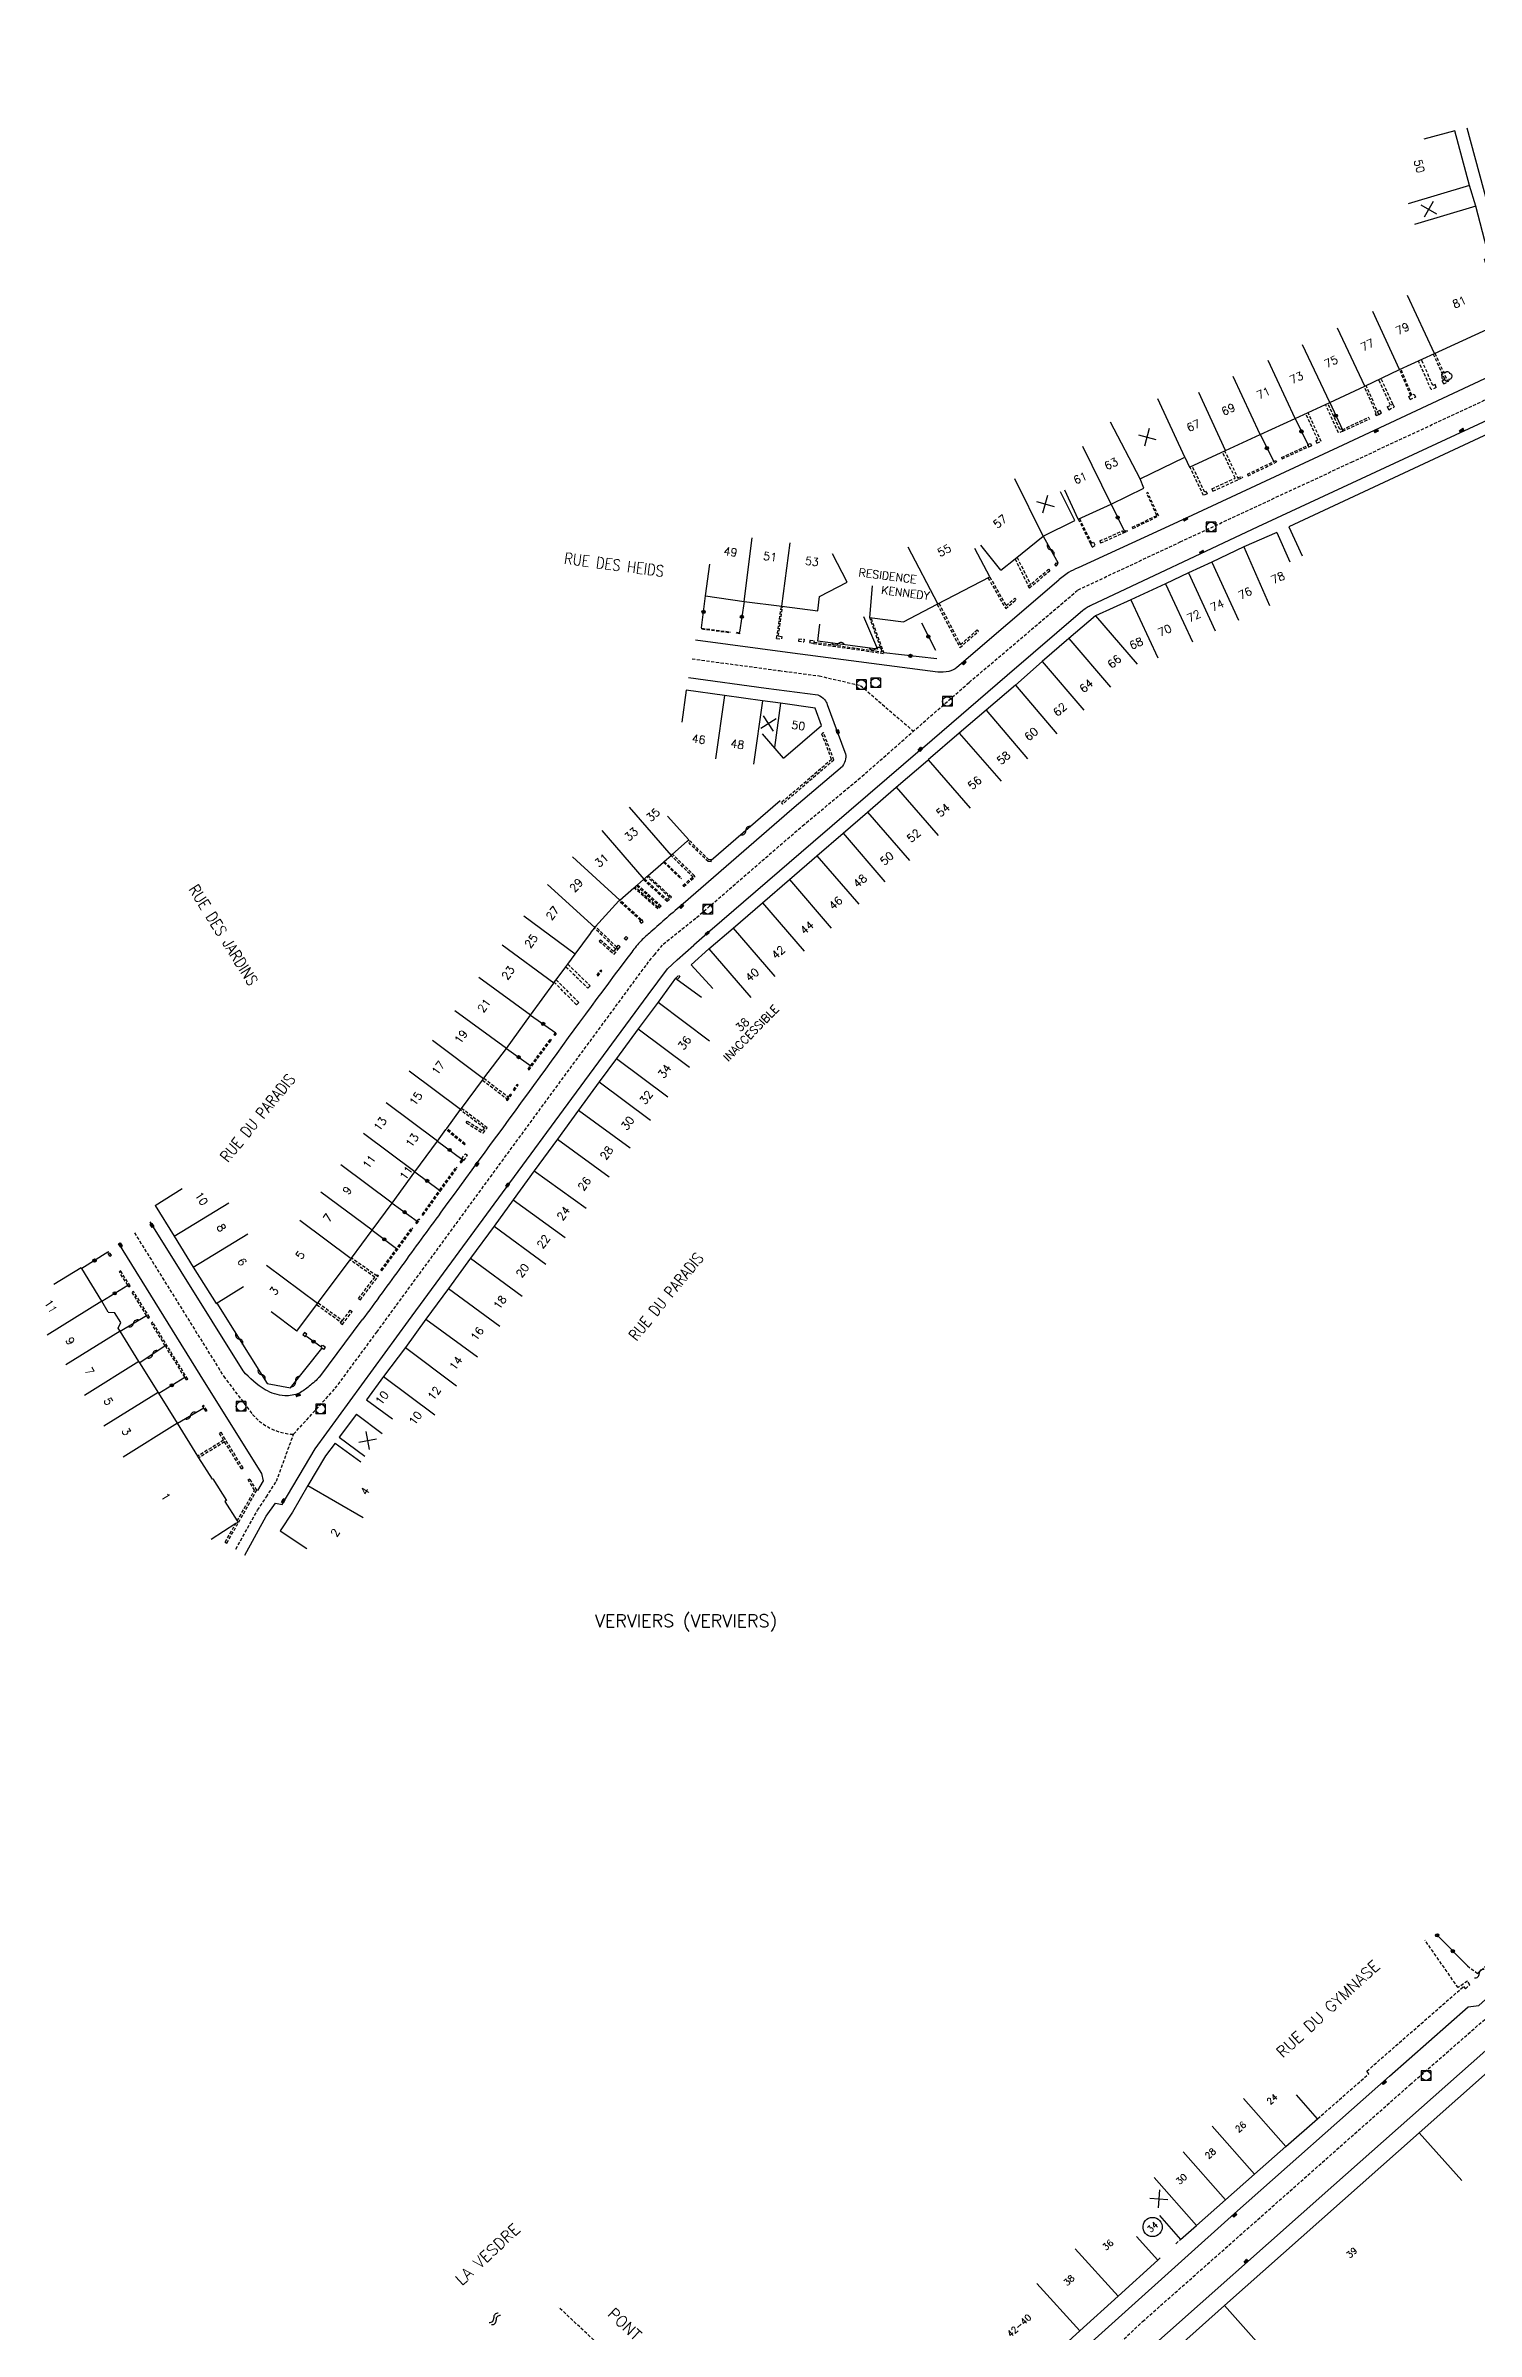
# Model space of a CAD drawing. Header units: millimetres. Extents: x 255000 to 256000, y 143000 to 144000.
# Drawn here: x 255445.2 to 255668.8, y 143642.9 to 144000 of the extents above; entities that cross this region are included whole.
import ezdxf
from ezdxf.enums import TextEntityAlignment as Align

# ---------------------------------------------------------------- set-up
doc = ezdxf.new("R2010")
doc.units = ezdxf.units.MM
doc.linetypes.add('DASHED', pattern=[0.75, 0.5, -0.25])
doc.layers.get('0').update_dxf_attribs({"linetype": 'CONTINUOUS'})
for name, color, linetype in [('W0001', 6, 'DASHED'), ('W0008', 7, 'CONTINUOUS'), ('W0100', 7, 'CONTINUOUS'), ('W0112', 1, 'DASHED'), ('W0300', 7, 'CONTINUOUS'), ('W0310', 3, 'CONTINUOUS'), ('W0322', 7, 'CONTINUOUS'), ('W0400', 7, 'CONTINUOUS'), ('W0420', 7, 'CONTINUOUS'), ('W0500', 5, 'DASHED'), ('W0980', 7, 'CONTINUOUS'), ('W0984', 7, 'CONTINUOUS'), ('W0989', 7, 'CONTINUOUS'), ('W0991', 7, 'CONTINUOUS'), ('W1102', 7, 'CONTINUOUS')]:
    doc.layers.add(name, color=color, linetype=linetype)
doc.styles.get("Standard").update_dxf_attribs({"font": 'romans.shx', "width": 0.85})

# ---------------------------------------------------------------- blocks, each defined once
blk = doc.blocks.new('t991o')
at = {"color": 0, "linetype": 'Continuous'}
for p, q in [((-1, 1), (1, -1)), ((-1, -1), (1, 1))]:
    blk.add_line(p, q, dxfattribs=at)
blk = doc.blocks.new('t500o')
at = {"color": 0, "linetype": 'Continuous'}
for centre, start, end in [((-0.5, 0.625), 216.8699, 323.1301), ((0.5, -0.125), 36.8699, 143.1301), ((0.5, -0.625), 36.8699, 143.1301), ((-0.5, 0.125), 216.8699, 323.1301)]:
    blk.add_arc(centre, 0.625, start, end, dxfattribs=at)
blk = doc.blocks.new('T400')
for p, q in [((-0.15, 0.3), (0.15, 0.3)), ((-0.15, -0.25), (-0.15, 0.3)), ((-0.15, 0.15), (0.15, 0.15)), ((-0.15, 0), (0.15, 0)), ((0.15, 0.3), (0.15, -0.25)), ((-0.15, -0.15), (0.15, -0.15)), ((-0.15, -0.25), (-0.15, -0.3)), ((-0.15, -0.3), (0.15, -0.3)), ((0.15, -0.3), (0.15, -0.25))]:
    blk.add_line(p, q)
blk = doc.blocks.new('T420')
for p, q in [((0.75, 0.75), (-0.75, 0.75)), ((-0.75, 0.75), (-0.75, -0.75)), ((0.75, 0.75), (0.75, -0.75)), ((0.75, -0.75), (-0.75, -0.75))]:
    blk.add_line(p, q)
blk.add_ellipse((0, 0), major_axis=(-0.53, 0.53), ratio=1, start_param=3.926991, end_param=10.210176)
blk = doc.blocks.new('t310o')
at = {"color": 0, "linetype": 'Continuous'}
for centre, start, end in [((-0.5, 0.38), 216.8699, 323.1304), ((0.5, -0.37), 36.8699, 143.1303)]:
    blk.add_arc(centre, 0.625, start, end, dxfattribs=at)
blk = doc.blocks.new('t322o')
at = {"color": 0, "linetype": 'Continuous'}
for radius in [0.25, 0.15]:
    blk.add_circle((0, 0), radius, dxfattribs=at)
blk = doc.blocks.new('T300')
for p, q in [((-0.8, 0.51), (-0.86, 0.34)), ((-0.86, 0.34), (-0.86, 0.17)), ((-0.86, 0.17), (-0.74, 0.06)), ((-0.69, 0.63), (-0.8, 0.51)), ((-0.8, -0.06), (-0.74, 0.06)), ((-0.74, 0.06), (-0.69, 0.11)), ((-0.57, 0.69), (-0.69, 0.63)), ((-0.46, 0.69), (-0.57, 0.69)), ((-0.29, 0.63), (-0.46, 0.69)), ((-0.29, 0.63), (-0.17, 0.74)), ((-0.23, 0.57), (-0.29, 0.63)), ((-0.17, 0.74), (-0.06, 0.8)), ((-0.06, 0.8), (0.06, 0.8)), ((0.06, 0.8), (0.23, 0.74)), ((0.23, 0.74), (0.34, 0.63)), ((0.34, 0.63), (0.4, 0.51)), ((0.46, 0.46), (0.34, 0.46)), ((0.4, 0.51), (0.4, 0.46)), ((0.57, 0.4), (0.46, 0.46)), ((0.57, 0.4), (0.69, 0.29)), ((0.69, 0.29), (0.74, 0.17)), ((0.74, 0.06), (0.69, -0.17)), ((0.74, 0.17), (0.74, 0.06)), ((-0.8, -0.17), (-0.8, -0.06)), ((-0.8, -0.23), (-0.8, -0.17)), ((-0.74, -0.34), (-0.8, -0.23)), ((-0.69, -0.4), (-0.74, -0.34)), ((-0.51, -0.46), (-0.69, -0.4)), ((-0.4, -0.46), (-0.51, -0.46)), ((-0.4, -0.46), (-0.34, -0.46)), ((-0.34, -0.46), (-0.34, -0.4)), ((-0.34, -0.51), (-0.34, -0.46)), ((-0.29, -0.63), (-0.34, -0.51)), ((-0.17, -0.74), (-0.29, -0.63)), ((-0.06, -0.8), (-0.17, -0.74)), ((0.06, -0.8), (-0.06, -0.8)), ((0.17, -0.74), (0.06, -0.8)), ((0.23, -0.69), (0.17, -0.74)), ((0.29, -0.46), (0.23, -0.46)), ((0.29, -0.63), (0.23, -0.69)), ((0.46, -0.4), (0.29, -0.46)), ((0.34, -0.51), (0.29, -0.63)), ((0.34, -0.51), (0.34, -0.46)), ((0.57, -0.34), (0.46, -0.4)), ((0.63, -0.29), (0.57, -0.34)), ((0.69, -0.17), (0.63, -0.29))]:
    blk.add_line(p, q)

msp = doc.modelspace()

# ---------------------------------------------------------------- linework, layer by layer
at = {"layer": 'W0001'}
for p, q in [((255572.79, 143885.83), (255589.54, 143900.52)), ((255481.3, 143775.71), (255483.98, 143783.05))]:
    msp.add_line(p, q, dxfattribs=at)
for points in [[(255589.54, 143900.52), (255606.55, 143914.97), (255622.53, 143922.47), (255649.28, 143934.93), (255673.85, 143946.38), (255687.18, 143952.71), (255709.74, 143963.12), (255735.85, 143975.2), (255759.82, 143986.34), (255780.77, 143996.13), (255788.49, 144000)], [(255546.25, 143904.2), (255559.9, 143902.36), (255566.08, 143901.54), (255572.56, 143900.04), (255580.84, 143892.89)], [(255483.98, 143783.05), (255490.5, 143790.22), (255496.98, 143799), (255514.74, 143823.25), (255524.96, 143837.19), (255539.15, 143856.45), (255540.35, 143857.95), (255541.74, 143859.61), (255546.96, 143863.79), (255563.52, 143878.12), (255572.79, 143885.83)], [(255593.51, 143622.71), (255616.65, 143644.41), (255658.45, 143681.43), (255683.47, 143703.27), (255725.7, 143740.59), (255736.4, 143747.67), (255765.18, 143765.17), (255814.79, 143795.26), (255893.9, 143838.79), (255908.65, 143807.98), (255923.84, 143771.25), (255934.4, 143742.9), (255937.73, 143733.36), (255941.2, 143732.34), (255944.67, 143728.73), (255945.68, 143723.09), (255945.1, 143717.74), (255940.62, 143715.28), (255934.11, 143716.43), (255929.63, 143718.89), (255928.04, 143723.95), (255929.19, 143729.6), (255932.95, 143732.63), (255937.73, 143733.36)], [(255474.95, 143765.1), (255478.35, 143771.2), (255479.73, 143773.26), (255481.3, 143775.71)]]:
    msp.add_lwpolyline(points, dxfattribs=at)
msp.add_lwpolyline([(255459.11, 143814.52), (255473.06, 143792.09), (255477.55, 143786.15, 0.20809), (255483.98, 143783.05)], format="xyb", dxfattribs=at)
at = {"layer": 'W0008'}
for p, q in [((255476.12, 143792.94), (255461.59, 143816.21)), ((255488.08, 143792.04), (255494.72, 143800.93)), ((255478.32, 143774.26), (255478.23, 143774.29))]:
    msp.add_line(p, q, dxfattribs=at)
for points in [[(255607.32, 143911.8, -0.024009), (255608, 143912.27, -0.030227), (255608.61, 143912.61), (255634.71, 143924.87), (255662.64, 143937.84), (255686.53, 143948.95), (255709.56, 143959.64), (255737.35, 143972.53), (255767.78, 143986.72), (255789.27, 143996.69)], [(255667.33, 143987.16), (255672.41, 143968.32), (255675.55, 143956.76, -0.111999), (255675.8, 143953.57, -0.124467), (255674.36, 143950.5, -0.114864), (255672.5, 143949.08), (255647.93, 143937.59), (255621.4, 143925.26), (255606.55, 143918.42, 0.031797), (255605.09, 143917.67, 0.041275), (255603.4, 143916.41)], [(255603.53, 143916.51), (255587.63, 143902.87, -0.112873), (255586.36, 143902.24, -0.097397), (255584.63, 143902.14), (255561.96, 143905.09), (255546.8, 143907.11)], [(255545.7, 143901.29), (255557.84, 143899.63), (255565.89, 143898.55, -0.18114), (255566.94, 143897.83, -0.09463), (255567.37, 143897.04), (255570.13, 143889.61, -0.129609), (255570.23, 143888.57, -0.127974), (255569.74, 143887.45)], [(255544.87, 143865.95, 0.006495), (255539.78, 143861.52, 0.021891), (255538.28, 143860.16, 0.025197), (255536.82, 143858.38, 0.006878), (255522.46, 143838.87, 0.000443), (255506.98, 143817.72, 0.000526), (255500.86, 143809.32, -0.001671), (255494.72, 143800.93)], [(255488.08, 143792.04, -0.040552), (255486.41, 143790.56, -0.068352), (255484.85, 143789.47, -0.113755), (255482.59, 143789.05, -0.11241), (255479.53, 143790, -0.089305), (255476.12, 143792.94)]]:
    msp.add_lwpolyline(points, format="xyb", dxfattribs=at)
for points in [[(255582.27, 143890.25), (255595.47, 143901.63), (255607.32, 143911.8)], [(255582.27, 143890.25), (255565.19, 143875.55), (255549.04, 143861.63), (255546.51, 143859.44)], [(255544.87, 143865.95), (255561.85, 143880.69), (255569.73, 143887.42)], [(255476.34, 143764.14), (255479.69, 143770.27), (255481.14, 143772.25), (255482.21, 143772.06), (255487.34, 143780.74), (255501.96, 143800.78), (255517.22, 143821.55), (255527.46, 143835.51), (255539.36, 143851.72), (255542.43, 143855.74), (255543.93, 143857.15), (255546.51, 143859.44)], [(255456.62, 143812.83), (255470, 143791.23), (255478.94, 143776.9), (255479.23, 143775.79), (255478.32, 143774.26)], [(255578.38, 143612.05), (255583.38, 143616.65), (255590.18, 143622.92), (255590.72, 143624.75), (255605.14, 143637.99), (255631.01, 143661.29), (255655.21, 143682.75), (255667.53, 143693.59), (255669.17, 143693.77), (255678.3, 143701.99), (255681.93, 143705), (255682.06, 143705.09), (255682.58, 143706.9), (255699.46, 143721.87), (255728.11, 143747.13), (255729.21, 143748.47), (255729.49, 143749.08), (255729.73, 143750.04), (255729.8, 143751.74), (255729.82, 143753.36), (255720.77, 143768.08)], [(255773.9, 143763.79), (255748.22, 143748.32), (255726.25, 143735.17), (255722.29, 143732.54), (255714.02, 143725.45), (255695.8, 143709.31), (255687.21, 143701.61), (255685.35, 143701.32), (255681.67, 143697.9), (255672.48, 143690), (255672.09, 143688.37), (255646.52, 143665.74), (255615.42, 143638.09), (255601.58, 143625.2), (255595.93, 143620.03), (255594.67, 143619.68), (255593.64, 143619.36)]]:
    msp.add_lwpolyline(points, dxfattribs=at)
at = {"layer": 'W0100'}
for p, q in [((255665.42, 143986.71), (255660.59, 143985.4)), ((255616.24, 143932.3), (255623.25, 143935.72)), ((255623.25, 143935.72), (255623.96, 143934.16)), ((255606.06, 143925.82), (255603.83, 143930.29)), ((255606.58, 143926.03), (255604.5, 143930.58)), ((255594.5, 143918.05), (255591.37, 143921.95)), ((255637.63, 143923.95), (255639.64, 143919.36)), ((255639.48, 143924.82), (255641.6, 143920.29)), ((255548.35, 143914.02), (255549.04, 143918.97)), ((255570.48, 143916.18), (255568.17, 143920.61)), ((255592.75, 143916.99), (255590.45, 143921.43)), ((255574, 143910.65), (255574.44, 143915.63)), ((255545.34, 143899.29), (255544.67, 143894.33)), ((255560.53, 143888.69), (255557.27, 143892.49)), ((255545.73, 143875.9), (255542.4, 143879.64)), ((255543.21, 143873.66), (255545.49, 143875.7)), ((255545.49, 143875.7), (255545.72, 143875.9)), ((255545.72, 143875.9), (255545.73, 143875.9)), ((255539.35, 143870.31), (255541.8, 143872.43)), ((255541.8, 143872.43), (255541.91, 143872.53)), ((255541.91, 143872.53), (255542.98, 143873.46)), ((255534.96, 143866.51), (255537.17, 143868.42)), ((255537.17, 143868.42), (255537.32, 143868.55)), ((255537.32, 143868.55), (255537.58, 143868.78)), ((255537.58, 143868.78), (255537.73, 143868.91)), ((255537.73, 143868.91), (255538.64, 143869.7)), ((255538.8, 143869.83), (255539.2, 143870.18)), ((255539.2, 143870.18), (255539.35, 143870.31)), ((255531.17, 143862.37), (255534.82, 143866.37)), ((255530.35, 143861.28), (255530.52, 143861.52)), ((255530.52, 143861.52), (255530.98, 143862.14)), ((255524.72, 143853.66), (255525.02, 143854.06)), ((255525.02, 143854.06), (255526.53, 143856.1)), ((255526.53, 143856.1), (255526.84, 143856.5)), ((255543.67, 143854.29), (255543.8, 143854.2)), ((255543.8, 143854.2), (255543.91, 143854.12)), ((255543.91, 143854.12), (255547.72, 143851.36)), ((255546.12, 143856.38), (255549.47, 143852.67)), ((255510.21, 143833.96), (255513.52, 143838.38)), ((255507.79, 143830.66), (255507.91, 143830.82)), ((255462.34, 143818.79), (255466.58, 143821.43)), ((255450.79, 143809.05), (255446.53, 143806.44)), ((255450.87, 143808.92), (255450.79, 143809.05)), ((255454, 143803.82), (255450.87, 143808.92)), ((255471.89, 143803.48), (255476.13, 143806.13)), ((255455.03, 143802.12), (255454, 143803.82)), ((255455.03, 143802.12), (255455.97, 143802.09)), ((255484.48, 143799.14), (255480.49, 143802.15)), ((255462.91, 143789.44), (255459.95, 143794.18)), ((255493.8, 143786.17), (255491.12, 143782.6)), ((255493.8, 143786.17), (255497.8, 143783.18)), ((255495.38, 143788.4), (255499.41, 143785.44)), ((255491.12, 143782.6), (255495.12, 143779.6)), ((255469.17, 143779.37), (255469.01, 143779.63)), ((255490.45, 143781.67), (255494.47, 143778.71)), ((255471.35, 143776.06), (255473.48, 143772.71)), ((255474.93, 143769.08), (255471.1, 143766.6)), ((255475.3, 143769.31), (255474.93, 143769.08)), ((255475.17, 143769.5), (255475.3, 143769.31)), ((255481.88, 143767.95), (255486.05, 143765.2))]:
    msp.add_line(p, q, dxfattribs=at)
for points in [[(255623.96, 143934.16), (255629.6, 143936.76), (255635, 143939.23), (255640.47, 143941.76), (255645.88, 143944.23), (255651.39, 143946.83), (255656.8, 143949.4), (255662.25, 143951.92), (255673.02, 143956.84), (255670.05, 143966.65), (255670.81, 143966.89), (255668.7, 143974.91), (255667.75, 143978.14), (255665.42, 143986.71)], [(255735.51, 143969.44), (255693.96, 143950.24), (255680.89, 143944.17), (255639.48, 143924.82)], [(255606.58, 143926.03), (255611.71, 143928.37), (255616.86, 143930.88), (255616.24, 143932.3)], [(255594.5, 143918.05), (255596.71, 143919.8), (255601.13, 143923.36), (255606.06, 143925.82)], [(255637.63, 143923.95), (255632.45, 143921.68), (255627.46, 143919.33), (255623.83, 143917.66), (255620.2, 143915.94), (255614.78, 143913.42), (255609.29, 143910.94)], [(255548.35, 143914.02), (255554.37, 143913.17), (255560.29, 143912.42), (255565.91, 143911.69), (255566.18, 143913.93), (255570.48, 143916.18)], [(255573.95, 143910.65), (255579.28, 143909.98), (255584.54, 143912.74), (255592.75, 143916.99)], [(255609.27, 143910.91), (255605.1, 143907.36), (255600.93, 143903.77), (255596.77, 143900.11), (255592.19, 143896.2), (255587.97, 143892.61), (255583.13, 143888.41)], [(255560.53, 143888.69), (255566.46, 143893.78), (255565.5, 143896.49), (255560.06, 143897.26), (255557.25, 143897.65), (255551.31, 143898.49), (255545.34, 143899.29)], [(255546.12, 143856.38), (255548.89, 143858.89), (255552.68, 143862.14), (255557.26, 143866.1), (255561.46, 143869.72), (255565.75, 143873.43), (255569.83, 143876.94), (255573.67, 143880.26), (255578.16, 143884.15), (255583.1, 143888.39)], [(255542.98, 143873.46), (255543.03, 143873.49), (255543.21, 143873.66)], [(255538.64, 143869.7), (255538.77, 143869.8), (255538.8, 143869.83)], [(255534.82, 143866.37), (255534.94, 143866.5), (255534.96, 143866.51)], [(255526.84, 143856.5), (255527.99, 143858.05), (255530.35, 143861.28)], [(255530.98, 143862.14), (255531.04, 143862.22), (255531.17, 143862.37)], [(255543.67, 143854.29), (255540.95, 143850.53), (255537.84, 143846.39), (255534.46, 143841.75), (255531.72, 143838.09), (255528.51, 143833.68), (255525.21, 143829.15), (255521.59, 143824.22), (255518.29, 143819.66), (255515.31, 143815.56), (255511.63, 143810.55), (255508.16, 143805.83), (255504.65, 143801.04), (255501.46, 143796.6), (255498.05, 143792.05), (255495.38, 143788.4)], [(255513.73, 143838.66), (255517.23, 143843.34), (255521.02, 143848.54), (255524.62, 143853.52), (255524.72, 143853.66)], [(255513.52, 143838.38), (255513.66, 143838.57), (255513.73, 143838.66)], [(255507.91, 143830.82), (255510.06, 143833.76), (255510.21, 143833.96)], [(255493.05, 143810.56), (255496.24, 143814.91), (255499.39, 143819.15), (255502.91, 143824.07), (255506.47, 143828.85), (255507.79, 143830.66)], [(255462.34, 143818.79), (255465.33, 143813.99), (255468.31, 143809.13), (255471.89, 143803.48)], [(255484.48, 143799.14), (255487.74, 143803.45), (255492.84, 143810.28)], [(255492.84, 143810.28), (255492.98, 143810.47), (255493.05, 143810.56)], [(255459.95, 143794.18), (255459.81, 143794.4), (255456.88, 143799.15), (255456.58, 143799.63), (255456.96, 143800.49), (255455.97, 143802.09)], [(255469.01, 143779.63), (255465.82, 143784.78), (255462.91, 143789.44)], [(255471.35, 143776.06), (255471.29, 143776.02), (255469.17, 143779.37)], [(255490.45, 143781.67), (255488.98, 143779.67), (255486.18, 143775.02), (255483.81, 143770.89), (255481.88, 143767.95)], [(255473.48, 143772.71), (255473.22, 143772.54), (255475.17, 143769.5)], [(255780.94, 143758.29), (255778.41, 143762.6), (255735.55, 143737.42), (255727.46, 143732.67), (255723.55, 143730.37), (255723.45, 143730.29), (255723.39, 143730.3), (255712.29, 143720.44), (255706.39, 143715.21), (255701.66, 143711), (255697.34, 143707.17), (255692.96, 143703.28), (255688.63, 143699.43), (255684.49, 143695.76), (255659.88, 143673.9), (255629.46, 143646.89), (255622.58, 143640.78)], [(255619.26, 143660.97), (255622.56, 143657.22), (255625.07, 143659.43), (255629.6, 143663.41), (255634.14, 143667.41), (255639.04, 143671.73), (255644, 143676.09), (255640.69, 143679.84)], [(255581.4, 143626.47), (255584.77, 143622.77), (255589.17, 143626.78), (255597.27, 143634.13), (255597.24, 143634.23), (255606.86, 143642.96), (255612.83, 143648.38), (255619.03, 143654.01), (255615.67, 143657.71)]]:
    msp.add_lwpolyline(points, dxfattribs=at)
at = {"layer": 'W0112'}
for p, q in [((255662.03, 143951.82), (255663.89, 143947.8)), ((255662.31, 143951.94), (255664.37, 143947.47)), ((255655.37, 143943.82), (255653.54, 143947.85)), ((255655.73, 143944), (255653.9, 143948.02)), ((255658.54, 143945.31), (255656.81, 143949.4)), ((255658.72, 143945.39), (255657, 143949.49)), ((255662.54, 143946.6), (255662.34, 143947.06)), ((255663.48, 143947.62), (255664.16, 143947.93)), ((255663.48, 143947.62), (255663.69, 143947.16)), ((255663.69, 143947.16), (255664.37, 143947.47)), ((255654.88, 143943.57), (255655.75, 143944.01)), ((255654.88, 143943.57), (255655.11, 143943.12)), ((255655.11, 143943.12), (255655.97, 143943.56)), ((255655.75, 143944.01), (255655.97, 143943.56)), ((255658.23, 143945.17), (255659.08, 143945.56)), ((255658.44, 143944.71), (255658.23, 143945.17)), ((255658.44, 143944.71), (255659.29, 143945.1)), ((255659.08, 143945.56), (255659.29, 143945.1)), ((255647.77, 143940.14), (255647.92, 143939.77)), ((255647.82, 143940), (255652.04, 143941.97)), ((255647.92, 143939.77), (255652.14, 143941.74)), ((255653.01, 143942.5), (255653.12, 143942.22)), ((255653.35, 143942.85), (255653.73, 143943.08)), ((255653.55, 143942.39), (255653.99, 143942.65)), ((255653.99, 143942.65), (255653.73, 143943.08)), ((255638.34, 143935.66), (255642.53, 143937.58)), ((255638.44, 143935.44), (255642.61, 143937.34)), ((255642.48, 143937.72), (255642.9, 143937.87)), ((255642.61, 143937.34), (255642.48, 143937.72)), ((255642.61, 143937.34), (255643.03, 143937.49)), ((255642.9, 143937.87), (255643.03, 143937.49)), ((255643.72, 143938.28), (255643.87, 143937.91)), ((255631.52, 143932.51), (255632.17, 143932.71)), ((255631.64, 143932.28), (255632.25, 143932.47)), ((255632.17, 143932.71), (255632.25, 143932.47)), ((255633.02, 143933.04), (255637.47, 143935.19)), ((255633.02, 143933.04), (255633.13, 143932.81)), ((255633.13, 143932.81), (255637.58, 143934.96)), ((255637.47, 143935.19), (255637.58, 143934.96)), ((255638.34, 143935.66), (255638.44, 143935.44)), ((255617.44, 143930.17), (255617.26, 143930.08)), ((255626.57, 143930.35), (255626.74, 143929.99)), ((255627.47, 143930.78), (255627.64, 143930.42)), ((255606.58, 143926.03), (255608.49, 143922.21)), ((255606.76, 143926.11), (255608.67, 143922.3)), ((255608.5, 143922.22), (255608.96, 143922.44)), ((255608.5, 143922.22), (255608.76, 143921.67)), ((255608.76, 143921.67), (255609.22, 143921.89)), ((255608.96, 143922.44), (255609.22, 143921.89)), ((255609.94, 143922.62), (255613.52, 143924.21)), ((255609.94, 143922.62), (255610.08, 143922.3)), ((255610.08, 143922.3), (255613.67, 143923.89)), ((255613.67, 143923.89), (255613.52, 143924.21)), ((255613.59, 143924.08), (255614.16, 143924.3)), ((255613.67, 143923.89), (255614.23, 143924.12)), ((255614.16, 143924.3), (255614.23, 143924.12)), ((255615.03, 143924.75), (255615.12, 143924.57)), ((255596.71, 143919.8), (255598.82, 143915.55)), ((255597.03, 143920.05), (255599.14, 143915.81)), ((255598.75, 143915.49), (255601.94, 143918.2)), ((255601.94, 143918.2), (255602.14, 143917.97)), ((255602.92, 143918.91), (255603.19, 143919.18)), ((255603.13, 143918.7), (255602.92, 143918.91)), ((255603.13, 143918.7), (255603.4, 143918.97)), ((255603.19, 143919.18), (255603.4, 143918.97)), ((255598.75, 143915.49), (255598.95, 143915.26)), ((255598.95, 143915.26), (255602.14, 143917.97)), ((255559.46, 143907.4), (255560.21, 143912.43)), ((255559.72, 143907.78), (255560.41, 143912.4)), ((255596.68, 143913.68), (255596.88, 143913.46)), ((255547.77, 143908.87), (255547.78, 143908.97)), ((255547.77, 143908.87), (255552.18, 143908.31)), ((255547.78, 143908.97), (255552.2, 143908.41)), ((255552.18, 143908.31), (255552.2, 143908.41)), ((255553.21, 143908.21), (255553.23, 143908.31)), ((255553.69, 143908.12), (255553.21, 143908.21)), ((255553.71, 143908.21), (255553.23, 143908.31)), ((255553.69, 143908.12), (255553.71, 143908.21)), ((255559.46, 143907.4), (255560.2, 143907.31)), ((255559.72, 143907.78), (255560.25, 143907.71)), ((255560.25, 143907.71), (255560.2, 143907.31)), ((255590.81, 143908.73), (255591.01, 143908.51)), ((255562.92, 143907.35), (255562.87, 143906.95)), ((255562.87, 143906.95), (255563.71, 143906.86)), ((255562.92, 143907.35), (255563.75, 143907.26)), ((255563.75, 143907.26), (255563.71, 143906.86)), ((255564.68, 143907.14), (255564.6, 143906.75)), ((255564.6, 143906.75), (255565.24, 143906.62)), ((255564.68, 143907.14), (255565.32, 143907.01)), ((255565.32, 143907.01), (255565.24, 143906.62)), ((255566.5, 143892.56), (255566.78, 143892.67)), ((255568.05, 143888.48), (255566.5, 143892.56)), ((255568.41, 143888.39), (255566.78, 143892.67)), ((255568.05, 143888.48), (255560.19, 143881.73)), ((255568.41, 143888.39), (255560.38, 143881.5)), ((255560.19, 143881.73), (255560.38, 143881.5)), ((255541.8, 143872.43), (255544.5, 143869.83)), ((255541.91, 143872.53), (255544.61, 143869.94)), ((255546.43, 143870.07), (255542.98, 143873.46)), ((255546.64, 143870.29), (255543.21, 143873.66)), ((255549.24, 143872.49), (255549.25, 143872.79)), ((255544.5, 143869.83), (255544.61, 143869.94)), ((255544.81, 143868.78), (255546.61, 143870.33)), ((255544.81, 143868.78), (255544.94, 143868.63)), ((255544.94, 143868.63), (255546.74, 143870.17)), ((255538.18, 143863.32), (255534.82, 143866.37)), ((255538.35, 143863.44), (255534.96, 143866.51)), ((255534.35, 143858.86), (255530.98, 143862.14)), ((255534.47, 143859.16), (255531.17, 143862.37)), ((255538.05, 143863.23), (255538.18, 143863.32)), ((255538.05, 143863.23), (255538.27, 143862.9)), ((255538.18, 143863.32), (255538.35, 143863.44)), ((255538.27, 143862.9), (255538.61, 143863.13)), ((255538.35, 143863.44), (255538.38, 143863.46)), ((255538.61, 143863.13), (255538.38, 143863.46)), ((255531.91, 143860.31), (255531.72, 143860.09)), ((255534.35, 143858.86), (255534.5, 143859.04)), ((255534.42, 143859.11), (255534.47, 143859.16)), ((255534.42, 143859.11), (255534.5, 143859.04)), ((255534.47, 143859.16), (255534.73, 143859.46)), ((255534.5, 143859.04), (255534.72, 143858.84)), ((255534.72, 143858.84), (255535.03, 143859.19)), ((255534.73, 143859.46), (255535.03, 143859.19)), ((255535.65, 143860.5), (255535.93, 143860.83)), ((255535.94, 143860.24), (255535.65, 143860.5)), ((255535.93, 143860.83), (255536.23, 143860.56)), ((255535.94, 143860.24), (255536.23, 143860.56)), ((255528.53, 143850.5), (255525.02, 143854.06)), ((255526.53, 143856.1), (255529.95, 143852.76)), ((255526.84, 143856.5), (255530.3, 143853.12)), ((255531.39, 143854.77), (255531.99, 143855.56)), ((255531.39, 143854.77), (255531.55, 143854.65)), ((255531.55, 143854.65), (255532.15, 143855.44)), ((255532.15, 143855.44), (255531.99, 143855.56)), ((255543.69, 143854.33), (255544.18, 143854.74)), ((255543.69, 143854.33), (255543.8, 143854.2)), ((255543.91, 143854.12), (255544.37, 143854.51)), ((255544.18, 143854.74), (255544.37, 143854.51)), ((255528.17, 143850.15), (255524.72, 143853.66)), ((255528.17, 143850.15), (255528.53, 143850.5)), ((255529.95, 143852.76), (255530.3, 143853.12)), ((255520.61, 143840.09), (255524.11, 143844.78)), ((255520.77, 143839.97), (255524.27, 143844.66)), ((255524.11, 143844.78), (255524.27, 143844.66)), ((255524.86, 143845.78), (255524.64, 143845.48)), ((255524.8, 143845.37), (255524.64, 143845.48)), ((255525.02, 143845.67), (255524.8, 143845.37)), ((255524.86, 143845.78), (255525.02, 143845.67)), ((255520.61, 143840.09), (255520.77, 143839.97)), ((255513.52, 143838.38), (255517.33, 143835.45)), ((255513.73, 143838.66), (255517.54, 143835.73)), ((255517.38, 143835.18), (255518.05, 143836.08)), ((255517.54, 143835.73), (255517.89, 143836.2)), ((255518.05, 143836.08), (255517.89, 143836.2)), ((255518.32, 143836.85), (255518.89, 143837.69)), ((255518.32, 143836.85), (255518.49, 143836.73)), ((255518.49, 143836.73), (255519.05, 143837.58)), ((255519.05, 143837.58), (255518.89, 143837.69)), ((255517.22, 143835.3), (255517.33, 143835.45)), ((255517.22, 143835.3), (255517.38, 143835.18)), ((255517.33, 143835.45), (255517.54, 143835.73)), ((255510.68, 143828.24), (255507.79, 143830.66)), ((255510.81, 143828.4), (255507.91, 143830.82)), ((255510.97, 143831.7), (255511.12, 143831.96)), ((255510.02, 143825.58), (255510.36, 143826)), ((255510.02, 143825.58), (255510.18, 143825.45)), ((255510.18, 143825.45), (255510.52, 143825.88)), ((255510.27, 143826.06), (255510.82, 143826.87)), ((255510.27, 143826.06), (255510.36, 143826)), ((255510.36, 143826), (255510.52, 143825.88)), ((255510.52, 143825.88), (255510.6, 143825.83)), ((255510.6, 143825.83), (255511.15, 143826.65)), ((255510.68, 143828.24), (255510.81, 143828.4)), ((255510.82, 143826.87), (255511.15, 143826.65)), ((255506.79, 143821.2), (255509.38, 143824.77)), ((255509.38, 143824.77), (255509.55, 143824.65)), ((255497.63, 143808.71), (255502.43, 143815.26)), ((255497.79, 143808.59), (255502.59, 143815.14)), ((255502.59, 143815.14), (255502.43, 143815.26)), ((255503.09, 143816.08), (255503.3, 143816.34)), ((255503.09, 143816.08), (255503.24, 143815.96)), ((255503.24, 143815.96), (255503.72, 143816.53)), ((255503.3, 143816.34), (255503.56, 143816.65)), ((255503.72, 143816.53), (255503.56, 143816.65)), ((255504.09, 143817.39), (255504.25, 143817.28)), ((255455.12, 143811.54), (255454.92, 143811.39)), ((255455.29, 143810.86), (255454.92, 143811.39)), ((255455.5, 143811), (255455.12, 143811.54)), ((255455.29, 143810.86), (255455.5, 143811)), ((255456.96, 143808.56), (255456.75, 143808.42)), ((255458.07, 143806.33), (255456.75, 143808.42)), ((255458.43, 143806.22), (255456.96, 143808.56)), ((255496.98, 143807.77), (255493.05, 143810.56)), ((255496.98, 143807.77), (255497.09, 143807.96)), ((255497.09, 143807.96), (255497.26, 143807.87)), ((255497.14, 143807.66), (255497.26, 143807.87)), ((255497.63, 143808.71), (255497.79, 143808.59)), ((255458.22, 143806.09), (255458.07, 143806.33)), ((255458.22, 143806.09), (255458.43, 143806.22)), ((255458.96, 143805.36), (255458.75, 143805.22)), ((255461.01, 143801.58), (255458.75, 143805.22)), ((255461.47, 143801.32), (255458.96, 143805.36)), ((255494.13, 143804.25), (255494.41, 143804.04)), ((255461.26, 143801.19), (255461.01, 143801.58)), ((255461.26, 143801.19), (255461.47, 143801.32)), ((255461.96, 143800.55), (255461.75, 143800.42)), ((255463.93, 143796.87), (255461.75, 143800.42)), ((255467.44, 143791.64), (255461.96, 143800.55)), ((255487.63, 143803.28), (255491.42, 143800.54)), ((255487.83, 143803.56), (255491.63, 143800.82)), ((255491.32, 143800.4), (255491.42, 143800.54)), ((255491.32, 143800.4), (255491.6, 143800.19)), ((255491.42, 143800.54), (255491.63, 143800.82)), ((255491.6, 143800.19), (255493.12, 143802.21)), ((255491.63, 143800.82), (255492.84, 143802.42)), ((255492.84, 143802.42), (255493.12, 143802.21)), ((255466.97, 143791.94), (255463.93, 143796.87)), ((255485.67, 143798.93), (255485.41, 143798.57)), ((255485.79, 143798.29), (255485.41, 143798.57)), ((255486.05, 143798.66), (255485.67, 143798.93)), ((255485.79, 143798.29), (255486.05, 143798.66)), ((255488.21, 143796.63), (255488.48, 143796.98)), ((255488.97, 143796.62), (255488.48, 143796.98)), ((255488.7, 143796.26), (255488.21, 143796.63)), ((255488.7, 143796.26), (255488.97, 143796.62)), ((255467.23, 143791.51), (255466.97, 143791.94)), ((255467.44, 143791.64), (255467.23, 143791.51)), ((255469.76, 143787.46), (255469.92, 143787.57)), ((255469.95, 143787.17), (255469.76, 143787.46)), ((255470.45, 143786.77), (255469.92, 143787.57)), ((255470.29, 143786.66), (255469.95, 143787.17)), ((255470.29, 143786.66), (255470.45, 143786.77)), ((255472.4, 143783.2), (255472.66, 143783.36)), ((255473.05, 143782.11), (255472.4, 143783.2)), ((255473.3, 143782.27), (255472.66, 143783.36)), ((255473.05, 143782.11), (255469.01, 143779.63)), ((255476.08, 143777.78), (255473.3, 143782.27)), ((255475.82, 143777.62), (255476.08, 143777.78)), ((255476.88, 143775.93), (255477.13, 143776.09)), ((255473.3, 143766.2), (255474.93, 143769.08)), ((255473.3, 143766.2), (255473.56, 143766.05)), ((255619.03, 143654.01), (255619.56, 143654.53)), ((255621.86, 143656.56), (255622.56, 143657.22))]:
    msp.add_line(p, q, dxfattribs=at)
for points in [[(255662.54, 143946.6), (255661.75, 143946.26), (255659.74, 143950.76)], [(255662.34, 143947.06), (255662, 143946.91), (255660.2, 143950.97)], [(255653.01, 143942.5), (255653.15, 143942.56), (255651.3, 143946.79)], [(255653.12, 143942.22), (255653.55, 143942.39), (255651.57, 143946.92)], [(255647.92, 143939.77), (255647.27, 143939.52), (255645.25, 143943.94)], [(255647.77, 143940.14), (255647.47, 143940.03), (255645.61, 143944.11)], [(255643.72, 143938.28), (255644.01, 143938.4), (255642.13, 143942.52)], [(255643.87, 143937.91), (255644.55, 143938.18), (255642.49, 143942.68)], [(255627.47, 143930.78), (255631.11, 143932.46), (255629.12, 143936.54)], [(255627.64, 143930.42), (255631.65, 143932.26), (255629.48, 143936.7)], [(255626.74, 143929.99), (255626.16, 143929.72), (255624.02, 143934.18)], [(255626.57, 143930.35), (255626.35, 143930.25), (255624.38, 143934.35)], [(255615.03, 143924.75), (255618.89, 143926.62), (255617.26, 143930.08)], [(255615.12, 143924.57), (255619.16, 143926.53), (255617.44, 143930.17)], [(255592.48, 143916.85), (255595.25, 143912.04), (255596.88, 143913.46)], [(255592.75, 143916.99), (255595.33, 143912.51), (255596.68, 143913.68)], [(255584.54, 143912.74), (255588.1, 143905.96), (255591.01, 143908.51)], [(255584.81, 143912.87), (255588.19, 143906.44), (255590.81, 143908.73)], [(255565.24, 143906.62), (255576.27, 143905.03), (255574.22, 143910.62)], [(255565.28, 143906.81), (255575.96, 143905.28), (255574, 143910.65)], [(255549.24, 143872.49), (255548.76, 143872.51), (255545.49, 143875.7)], [(255549.25, 143872.79), (255548.88, 143872.8), (255545.72, 143875.9)], [(255537.73, 143868.91), (255541.43, 143865.58), (255540.89, 143865.14), (255537.17, 143868.42)], [(255537.58, 143868.78), (255541.12, 143865.59), (255540.89, 143865.4), (255537.32, 143868.55)], [(255538.64, 143869.7), (255542.33, 143866.35), (255543.02, 143866.94), (255539.35, 143870.31)], [(255538.8, 143869.83), (255542.33, 143866.62), (255542.72, 143866.94), (255539.2, 143870.18)], [(255531.72, 143860.09), (255534.06, 143858.05), (255534.72, 143858.84)], [(255531.91, 143860.31), (255534.03, 143858.48), (255534.35, 143858.86)], [(255511.12, 143831.96), (255513.54, 143830.48), (255513.8, 143830.87), (255510.03, 143833.72)], [(255510.97, 143831.7), (255513.62, 143830.07), (255514.21, 143830.94), (255510.21, 143833.96)], [(255504.25, 143817.28), (255506.94, 143821.06), (255509.55, 143824.65)], [(255504.09, 143817.39), (255506.77, 143821.18), (255506.79, 143821.2)], [(255494.13, 143804.25), (255496.65, 143807.58), (255492.84, 143810.28)], [(255494.41, 143804.04), (255497.14, 143807.66), (255496.98, 143807.77)], [(255475.82, 143777.62), (255473.2, 143781.86), (255469.17, 143779.37)], [(255473.56, 143766.05), (255478.23, 143774.29), (255477.13, 143776.09)], [(255475.17, 143769.5), (255477.88, 143774.29), (255476.88, 143775.93)], [(255667.39, 143699.99), (255668.97, 143698.8), (255697.14, 143723.69), (255725.74, 143748.93), (255726.96, 143752.9), (255720.88, 143762.75), (255720.49, 143763.45)], [(255644, 143676.09), (255652.02, 143683.13), (255651.67, 143683.52), (255666.8, 143696.76), (255667.09, 143696.41), (255667.8, 143697.02), (255667.4, 143697.6), (255665.95, 143696.58), (255660.77, 143703.99)], [(255530.85, 143630.61), (255531.92, 143631.66), (255536.35, 143636.37), (255525.41, 143646.64)]]:
    msp.add_lwpolyline(points, dxfattribs=at)
at = {"layer": 'W0310'}
for p, q in [((255601.13, 143923.36), (255603.45, 143919.15)), ((255560, 143881.99), (255549.25, 143872.67)), ((255456.88, 143799.15), (255461.01, 143801.58)), ((255463.93, 143796.87), (255459.95, 143794.18)), ((255465.82, 143784.78), (255469.95, 143787.17))]:
    msp.add_line(p, q, dxfattribs=at)
for points in [[(255573.02, 143910.82), (255575.24, 143905.73), (255565.88, 143906.97), (255566.2, 143909.63)], [(255472, 143803.54), (255479.85, 143790.97), (255483.48, 143790.28), (255488.4, 143796.45)]]:
    msp.add_lwpolyline(points, dxfattribs=at)
at = {"layer": 'W0322'}
for p, q in [((255645.88, 143944.23), (255647.89, 143939.99)), ((255640.47, 143941.76), (255642.52, 143937.58)), ((255635, 143939.23), (255637.14, 143935.03)), ((255611.71, 143928.37), (255613.77, 143924.18)), ((255547.73, 143909.04), (255548.35, 143914.02)), ((255554.37, 143913.17), (255553.67, 143908.36)), ((255582.07, 143909.81), (255584.27, 143905.56)), ((255584.5, 143904.19), (255576.23, 143905.14)), ((255521.02, 143848.54), (255524.94, 143845.77)), ((255517.23, 143843.34), (255521.05, 143840.59)), ((255506.47, 143828.85), (255510.26, 143826.04)), ((255502.91, 143824.07), (255506.79, 143821.2)), ((255499.39, 143819.15), (255503.3, 143816.34)), ((255496.24, 143814.91), (255500.07, 143812.08)), ((255454.96, 143811.47), (255450.87, 143808.92)), ((255454, 143803.82), (255458.07, 143806.33)), ((255488.21, 143796.7), (255485.97, 143798.33)), ((255462.91, 143789.44), (255466.97, 143791.94)), ((255662.66, 143704.76), (255667.39, 143699.99))]:
    msp.add_line(p, q, dxfattribs=at)
at = {"layer": 'W1102'}
for p, q in [((255667.75, 143978.14), (255658.16, 143975.29)), ((255668.7, 143974.91), (255659.12, 143972.06)), ((255662.25, 143951.92), (255658.05, 143960.99)), ((255656.8, 143949.4), (255652.6, 143958.47)), ((255651.39, 143946.83), (255647.12, 143955.87)), ((255640.47, 143941.76), (255636.28, 143950.84)), ((255645.88, 143944.23), (255641.61, 143953.27)), ((255635, 143939.23), (255630.81, 143948.31)), ((255623.25, 143935.72), (255619.05, 143944.8)), ((255629.6, 143936.76), (255625.41, 143945.84)), ((255616.24, 143932.3), (255611.61, 143941.17)), ((255611.71, 143928.37), (255607.33, 143937.36)), ((255601.13, 143923.36), (255596.67, 143932.31)), ((255554.37, 143913.17), (255555.63, 143923.09)), ((255560.29, 143912.42), (255561.55, 143922.34)), ((255632.45, 143921.68), (255636.46, 143912.52)), ((255584.67, 143912.8), (255580.03, 143921.66)), ((255627.46, 143919.33), (255631.63, 143910.23)), ((255620.2, 143915.94), (255624.42, 143906.87)), ((255623.83, 143917.66), (255627.99, 143908.57)), ((255614.78, 143913.42), (255619, 143904.35)), ((255609.29, 143910.94), (255615.81, 143903.36)), ((255605.1, 143907.36), (255611.63, 143899.79)), ((255600.93, 143903.77), (255607.46, 143896.2)), ((255551.31, 143898.49), (255549.91, 143888.58)), ((255557.25, 143897.65), (255555.86, 143887.75)), ((255560.06, 143897.26), (255559.1, 143890.36)), ((255596.77, 143900.11), (255603.26, 143892.5)), ((255592.19, 143896.2), (255598.67, 143888.59)), ((255587.97, 143892.61), (255594.53, 143885.07)), ((255583.13, 143888.41), (255589.69, 143880.86)), ((255578.16, 143884.15), (255584.71, 143876.59)), ((255543.03, 143873.49), (255536.47, 143881.05)), ((255573.67, 143880.26), (255580.22, 143872.7)), ((255538.77, 143869.8), (255532.21, 143877.36)), ((255569.83, 143876.94), (255576.36, 143869.36)), ((255534.94, 143866.5), (255527.55, 143873.24)), ((255565.75, 143873.43), (255572.28, 143865.85)), ((255531.04, 143862.22), (255523.65, 143868.96)), ((255561.46, 143869.72), (255567.98, 143862.13)), ((255557.26, 143866.1), (255563.77, 143858.51)), ((255527.99, 143858.05), (255519.96, 143864.01)), ((255552.68, 143862.14), (255559.19, 143854.55)), ((255524.62, 143853.52), (255516.59, 143859.48)), ((255548.89, 143858.89), (255555.41, 143851.3)), ((255521.02, 143848.54), (255512.94, 143854.43)), ((255540.95, 143850.53), (255548.95, 143844.53)), ((255517.23, 143843.34), (255509.15, 143849.22)), ((255513.66, 143838.57), (255505.66, 143844.57)), ((255537.84, 143846.39), (255545.83, 143840.38)), ((255510.06, 143833.76), (255502.05, 143839.75)), ((255534.46, 143841.75), (255542.47, 143835.76)), ((255531.72, 143838.09), (255539.73, 143832.1)), ((255506.47, 143828.85), (255498.45, 143834.82)), ((255528.51, 143833.68), (255536.59, 143827.78)), ((255502.91, 143824.07), (255494.89, 143830.04)), ((255525.21, 143829.15), (255533.29, 143823.26)), ((255499.39, 143819.15), (255491.37, 143825.12)), ((255521.59, 143824.22), (255529.69, 143818.36)), ((255465.33, 143813.99), (255473.86, 143819.21)), ((255496.24, 143814.91), (255488.22, 143820.89)), ((255518.29, 143819.66), (255526.39, 143813.8)), ((255492.98, 143810.47), (255484.96, 143816.45)), ((255515.31, 143815.56), (255523.37, 143809.64)), ((255468.31, 143809.13), (255476.84, 143814.35)), ((255487.74, 143803.45), (255479.73, 143809.43)), ((255511.63, 143810.55), (255519.7, 143804.63)), ((255508.16, 143805.83), (255516.23, 143799.91)), ((255454, 143803.82), (255445.49, 143798.55)), ((255504.65, 143801.04), (255512.71, 143795.13)), ((255456.88, 143799.15), (255448.38, 143793.89)), ((255459.81, 143794.4), (255451.33, 143789.1)), ((255501.46, 143796.6), (255509.46, 143790.6)), ((255462.82, 143789.59), (255454.34, 143784.29)), ((255498.05, 143792.05), (255506.06, 143786.06)), ((255465.82, 143784.78), (255457.34, 143779.48)), ((255486.18, 143775.02), (255494.86, 143770.05)), ((255639.04, 143671.73), (255632.43, 143679.23)), ((255634.14, 143667.41), (255627.53, 143674.92)), ((255659.88, 143673.9), (255666.52, 143666.43)), ((255629.6, 143663.41), (255622.99, 143670.92)), ((255625.07, 143659.43), (255618.46, 143666.93)), ((255612.83, 143648.38), (255606.11, 143655.79)), ((255606.86, 143642.96), (255600.14, 143650.36)), ((255629.46, 143646.89), (255636.1, 143639.41))]:
    msp.add_line(p, q, dxfattribs=at)
msp.add_lwpolyline([(255618.2, 143660.67), (255618.51, 143660.64), (255618.81, 143660.54), (255619.08, 143660.38), (255619.31, 143660.17), (255619.5, 143659.92), (255619.63, 143659.63), (255619.69, 143659.33), (255619.69, 143659.01), (255619.63, 143658.71), (255619.5, 143658.42), (255619.31, 143658.17), (255619.08, 143657.96), (255618.81, 143657.8), (255618.51, 143657.7), (255618.2, 143657.67), (255617.89, 143657.7), (255617.59, 143657.8), (255617.32, 143657.96), (255617.08, 143658.17), (255616.9, 143658.42), (255616.77, 143658.71), (255616.71, 143659.01), (255616.71, 143659.33), (255616.77, 143659.63), (255616.9, 143659.92), (255617.08, 143660.17), (255617.32, 143660.38), (255617.59, 143660.54), (255617.89, 143660.64)], close=True, dxfattribs=at)

# ---------------------------------------------------------------- block references
at = {"layer": 'W0300'}
msp.add_blockref('T300', (255664.23, 143948.31), dxfattribs=at)
at = {"layer": 'W0310'}
for p, rotation in [((255602.29, 143921.25), 118.9633345299237), ((255569.06, 143906.55), 352.4735404922225), ((255574.9, 143905.78), 352.4735404922225), ((255554.65, 143877.36), 40.90842446863822), ((255458.95, 143800.37), 210.5167201271487), ((255475.49, 143797.94), 121.9764315011398), ((255461.94, 143795.52), 34.05572299512111), ((255478.99, 143792.34), 121.9764315011398), ((255484.28, 143791.29), 231.4426029137485), ((255467.89, 143785.97), 210.1066628901378), ((255669.25, 143698.76), 41.32559926772229)]:
    msp.add_blockref('t310o', p, dxfattribs=dict(at, rotation=rotation))
at = {"layer": 'W0322'}
for p, rotation in [((255641.46, 143939.73), 206.0773840345855), ((255646.85, 143942.19), 205.3732734934273), ((255636.07, 143937.13), 206.911022283164), ((255612.74, 143926.28), 206.1445930960185), ((255548.04, 143911.53), 352.9095942829881), ((255554.02, 143910.76), 171.7831271553566), ((255583.17, 143907.68), 207.3592875983919), ((255580.37, 143904.66), 83.4794909237103), ((255522.98, 143847.16), 234.6541851822452), ((255519.14, 143841.96), 234.2214926983249), ((255508.37, 143827.45), 233.4912225326455), ((255504.85, 143822.63), 233.4992001935961), ((255501.34, 143817.74), 234.2543049270976), ((255498.15, 143813.49), 233.5059484204961), ((255452.88, 143810.18), 121.948236480246), ((255456.03, 143805.07), 301.6740093940263), ((255487.09, 143797.51), 54.04752277120835), ((255464.94, 143790.69), 301.5204189301602), ((255662.66, 143704.76), 314.7105079985637), ((255665.12, 143702.27), 314.7105079985637)]:
    msp.add_blockref('t322o', p, dxfattribs=dict(at, rotation=rotation))
at = {"layer": 'W0400'}
for p, rotation in [((255653.14, 143939.79), 295.0343321860545), ((255666.51, 143939.93), 123.0180806564128), ((255623.33, 143926.02), 296.595330939726), ((255625.9, 143920.88), 116.5953259307696), ((255588.75, 143903.57), 313.3461513131288), ((255569.01, 143892.84), 17.10386351693345), ((255581.91, 143890.04), 139.0684787908091), ((255544.6, 143865.53), 313.6490019009271), ((255548.61, 143861.32), 133.6489968919708), ((255512.64, 143825.24), 325.5375608683597), ((255517.42, 143821.96), 145.5375695197816), ((255461.83, 143815.67), 211.7965516391583), ((255456.93, 143812.63), 31.7965498179255), ((255484.67, 143789.16), 289.7775590536243), ((255482.37, 143772.61), 152.4726977162025), ((255654.41, 143681.77), 130.3826095255815), ((255631.02, 143661.02), 131.7427780593331), ((255632.82, 143653.8), 132.5104470780009)]:
    msp.add_blockref('T400', p, dxfattribs=dict(at, rotation=rotation))
at = {"layer": 'W0420'}
for p in [(255627.35, 143924.82), (255572.7, 143900.16), (255574.92, 143900.45), (255586.13, 143897.54), (255548.7, 143865.08), (255475.78, 143787.4), (255488.18, 143786.98), (255660.93, 143682.84)]:
    msp.add_blockref('T420', p, dxfattribs=at)
at = {"layer": 'W0500', "rotation": 45.19965762554882}
msp.add_blockref('t500o', (255515.44, 143644.81), dxfattribs=at)
at = {"layer": 'W0991'}
for p, rotation in [((255661.33, 143974.42), 284.8264821933981), ((255617.35, 143938.85), 30.46555700130897), ((255601.45, 143928.39), 29.62374984648323), ((255558.19, 143894.11), 77.428675181596), ((255495.56, 143782.06), 55.81388300142168), ((255619.19, 143663.58), 311.3658833859533)]:
    msp.add_blockref('t991o', p, dxfattribs=dict(at, rotation=rotation))

# ---------------------------------------------------------------- texts
at = {"layer": 'W0500'}
msp.add_text('LA VESDRE', height=1.75, rotation=43.0347, dxfattribs=at).set_placement((255514.29, 143654.92), align=Align.MIDDLE)
at = {"layer": 'W0980'}
msp.add_text('VERVIERS (VERVIERS)', height=2, dxfattribs=at).set_placement((255545.31, 143753.75), align=Align.MIDDLE)
at = {"layer": 'W0984'}
for s, rotation, p in [('RESIDENCE', 352.7775, (255576.81, 143917.16)), ('KENNEDY', 352.7775, (255579.6, 143914.5)), ('INACCESSIBLE', 45.6165, (255555.45, 143845.72))]:
    msp.add_text(s, height=1.25, rotation=rotation, dxfattribs=at).set_placement(p, align=Align.MIDDLE)
at = {"layer": 'W0989'}
for s, rotation, width, p in [('RUE DES HEIDS', 352.4211, 0.857143, (255534.06, 143918.91)), ('RUE DES JARDINS', 301.9842, 0.857143, (255473.01, 143861.05)), ('RUE DU PARADIS', 50.7451, 0.85, (255478.37, 143832.49)), ('RUE DU PARADIS', 50.7451, 0.85, (255542.18, 143804.55))]:
    msp.add_text(s, height=1.75, rotation=rotation, dxfattribs=dict(at, width=width)).set_placement(p, align=Align.MIDDLE)
for s, rotation, p in [('RUE DU GYMNASE', 42.9062, (255645.61, 143693.26)), ('PONT SAINT-LAURENT', 316.5313, (255542.8, 143637.27))]:
    msp.add_text(s, height=1.75, rotation=rotation, dxfattribs=at).set_placement(p, align=Align.MIDDLE)
at = {"layer": 'W0991'}
for s, height, rotation, p in [('50', 1.25, 285.1929, (255659.88, 143981.18)), ('81', 1.25, 24.5709, (255666.14, 143959.93)), ('77', 1.25, 25.3737, (255651.76, 143953.24)), ('79', 1.25, 24.8328, (255657.25, 143955.8)), ('75', 1.25, 25.2765, (255646.1, 143950.63)), ('73', 1.25, 24.5304, (255640.68, 143948.12)), ('69', 1.25, 24.6456, (255630.04, 143943.18)), ('71', 1.25, 24.7842, (255635.53, 143945.73)), ('67', 1.25, 24.7437, (255624.59, 143940.65)), ('61', 1.25, 24.5097, (255606.9, 143932.45)), ('63', 1.25, 26.0127, (255611.73, 143934.68)), ('57', 1.25, 38.7027, (255594.37, 143925.67)), ('55', 1.25, 27.3987, (255585.65, 143921.15)), ('49', 1.25, 352.0053, (255552.26, 143920.91)), ('51', 1.25, 352.7622, (255558.45, 143920.18)), ('53', 1.25, 352.6227, (255564.98, 143919.42)), ('76', 1.25, 25.2666, (255632.65, 143914.46)), ('78', 1.25, 23.6052, (255637.78, 143916.87)), ('72', 1.25, 25.4394, (255624.64, 143910.9)), ('74', 1.25, 24.5925, (255628.31, 143912.54)), ('68', 1.25, 24.2532, (255615.65, 143906.62)), ('70', 1.25, 24.9489, (255620.09, 143908.65)), ('66', 1.25, 40.3668, (255612.23, 143903.77)), ('64', 1.25, 40.7268, (255607.84, 143899.97)), ('62', 1.25, 41.3559, (255603.72, 143896.29)), ('50', 1.25, 352.0224, (255562.86, 143893.77)), ('60', 1.25, 40.4397, (255599.24, 143892.45)), ('46', 1.25, 352.3401, (255547.27, 143891.64)), ('48', 1.25, 351.9873, (255553.33, 143890.85)), ('58', 1.25, 40.4019, (255594.92, 143888.73)), ('56', 1.25, 40.9995, (255590.42, 143884.82)), ('35', 1.25, 41.7222, (255540.16, 143879.83)), ('54', 1.25, 40.6989, (255585.46, 143880.56)), ('33', 1.25, 40.932, (255536.74, 143876.79)), ('52', 1.25, 40.8942, (255580.88, 143876.58)), ('31', 1.25, 40.8186, (255532.11, 143872.72)), ('50', 1.25, 40.8366, (255576.68, 143873.02)), ('29', 1.25, 47.583, (255528.14, 143868.83)), ('48', 1.25, 40.7214, (255572.5, 143869.5)), ('27', 1.25, 53.7804, (255524.44, 143864.47)), ('46', 1.25, 40.869, (255568.68, 143866.04)), ('25', 1.25, 53.424, (255521.1, 143860.11)), ('44', 1.25, 40.6566, (255564.19, 143862.2)), ('42', 1.25, 40.8807, (255559.71, 143858.34)), ('23', 1.25, 54.1413, (255517.5, 143855.14)), ('40', 1.25, 40.6557, (255555.64, 143854.83)), ('21', 1.25, 53.9451, (255513.74, 143850.04)), ('38', 1.25, 43.5681, (255554.11, 143847.04)), ('19', 1.25, 53.1423, (255510.14, 143845.15)), ('36', 1.25, 53.0847, (255545.07, 143844.19)), ('17', 1.25, 53.1873, (255506.58, 143840.28)), ('34', 1.25, 53.928, (255541.95, 143839.77)), ('15', 1.25, 53.8434, (255503.08, 143835.49)), ('32', 1.25, 53.1819, (255539.06, 143835.68)), ('13', 1.25, 53.3259, (255497.5, 143831.53)), ('30', 1.25, 53.9469, (255536.17, 143831.65)), ('13', 1.25, 53.3259, (255502.5, 143828.97)), ('11', 1.25, 54.4212, (255495.79, 143825.62)), ('28', 1.25, 53.8911, (255532.89, 143827)), ('11', 1.25, 54.4212, (255501.56, 143823.88)), ('26', 1.25, 53.7489, (255529.41, 143822.19)), ('10', 1.25, 301.9932, (255469.6, 143819.86)), ('9', 1.25, 53.3142, (255492.35, 143821.14)), ('24', 1.25, 54.1251, (255526.14, 143817.57)), ('8', 1.25, 301.4847, (255472.7, 143815.32)), ('7', 1.25, 53.7192, (255489.32, 143816.86)), ('5', 1.25, 53.2809, (255485.01, 143811.04)), ('22', 1.25, 53.9847, (255523.01, 143813.16)), ('6', 1.25, 303.4224, (255475.93, 143809.98)), ('20', 1.25, 53.7309, (255519.75, 143808.63)), ('11', 1.25, 301.4775, (255446.03, 143803.04)), ('3', 1.25, 52.9119, (255480.94, 143805.42)), ('18', 1.25, 53.6706, (255516.23, 143803.65)), ('9', 1.25, 301.4775, (255449.08, 143797.62)), ('16', 1.25, 53.739, (255512.67, 143798.74)), ('7', 1.25, 301.635, (255452.1, 143792.89)), ('14', 1.25, 54.3132, (255509.32, 143794.15)), ('10', 1.25, 53.784, (255497.79, 143788.73)), ('12', 1.25, 53.1738, (255505.96, 143789.45)), ('5', 1.25, 302.0058, (255455.04, 143788.18)), ('10', 1.25, 53.784, (255503.01, 143785.56)), ('3', 1.25, 302.0058, (255457.84, 143783.46)), ('1', 1.25, 301.9905, (255464.01, 143773.28)), ('4', 1.25, 58.9941, (255495.13, 143774.14)), ('2', 1.25, 56.6424, (255490.47, 143767.66)), ('24', 1, 41.3671, (255636.89, 143679.16)), ('26', 1, 41.3733, (255631.96, 143674.82)), ('28', 1, 41.3694, (255627.24, 143670.66)), ('30', 1, 41.3675, (255622.71, 143666.67)), ('34', 1, 42.0106, (255618.2, 143659.17)), ('36', 1, 42.2401, (255611.22, 143656.38)), ('39', 1, 41.6044, (255649.32, 143655.16)), ('38', 1, 42.2479, (255605.14, 143650.85)), ('42-40', 1, 42.2443, (255597.35, 143643.77))]:
    msp.add_text(s, height=height, rotation=rotation, dxfattribs=at).set_placement(p, align=Align.MIDDLE)

doc.saveas('drawing.dxf')
